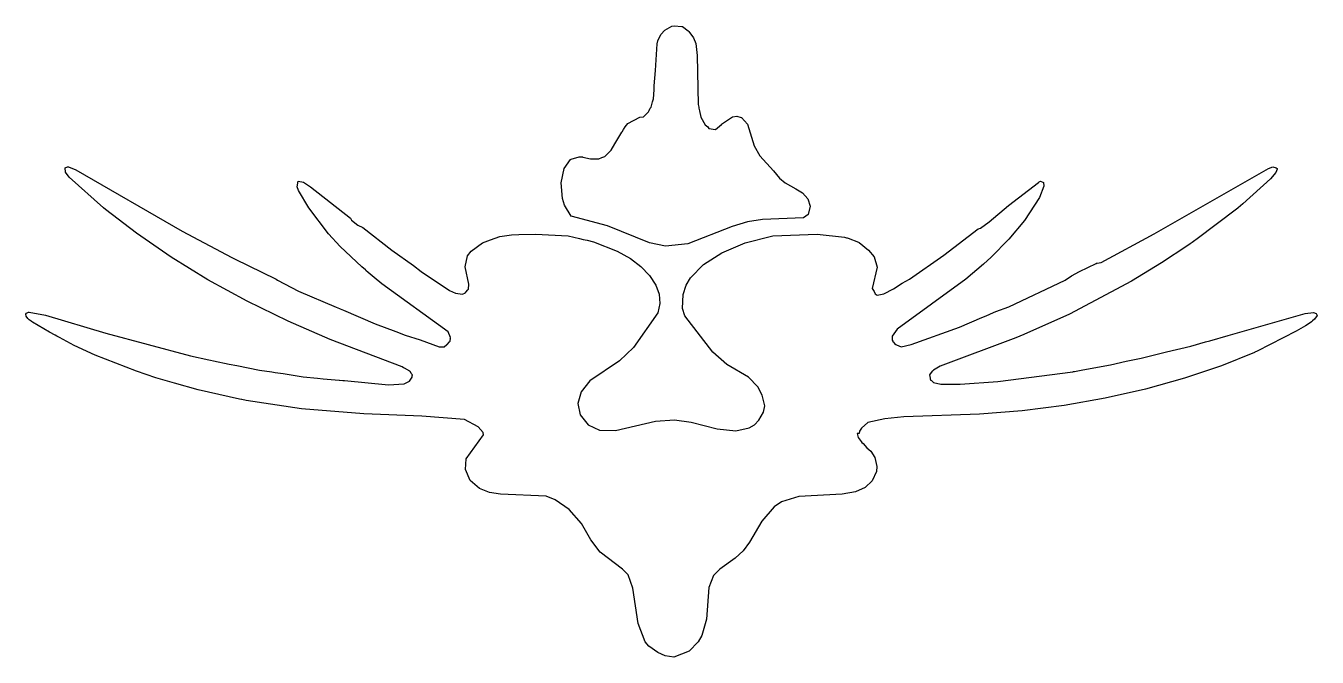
# Model space of a CAD drawing. Header units: millimetres. Extents: x 59 to 241, y 153 to 241.
import ezdxf

# ---------------------------------------------------------------- set-up
doc = ezdxf.new("R2010")
doc.units = ezdxf.units.MM
doc.layers.add('CUT', color=7, linetype='CONTINUOUS')

msp = doc.modelspace()

# ---------------------------------------------------------------- linework, layer by layer
at = {"layer": 'CUT'}
for points in [[(137.0622, 222.9169), (137.5188, 222.9039), (137.5621, 222.8606), (138.6447, 222.6265), (139.8152, 222.6265), (140.2391, 222.8149), (140.6669, 222.9542), (140.795, 223.0831), (140.8065, 223.0863), (141.4697, 223.7605), (141.473, 223.766), (141.5617, 223.8553), (142.0676, 224.7443), (143.0579, 226.3738), (143.0834, 226.4157), (143.2886, 226.7534), (143.5045, 227.1087), (143.8929, 227.5844), (145.575, 228.4571), (146.0773, 228.5374), (146.7503, 229.1519), (146.7758, 229.2283), (146.8491, 229.2961), (146.8964, 229.4215), (146.9078, 229.4306), (146.9268, 229.502), (147.0105, 229.7241), (147.1438, 229.891), (147.3557, 230.6394), (147.5115, 231.0526), (147.569, 232.301), (147.5717, 232.3394), (147.6079, 232.8561), (147.7579, 235.0019), (148.0209, 238.7643), (148.081, 239.1596), (148.5191, 240.0589), (149.0698, 240.6882), (150.0505, 241.22), (150.3956, 241.2842), (151.4619, 241.1806), (151.5525, 241.1718), (151.564, 241.1698), (152.365, 240.5945), (152.4628, 240.4708), (153.0996, 239.5972), (153.4183, 238.8082), (153.6315, 237.121), (153.7805, 230.2632), (153.8606, 229.8643), (153.8679, 229.7196), (153.9639, 229.3498), (154.1359, 228.4928), (154.7427, 227.3781), (155.1129, 227.1163), (155.2363, 226.8695), (156.1726, 226.7232), (157.0212, 227.4547), (157.0379, 227.4769), (158.5879, 228.4999), (159.1935, 228.6003), (159.7736, 228.4453), (159.842, 228.4104), (160.7009, 227.4678), (161.6158, 224.4639), (162.4049, 223.0361), (164.3224, 220.9575), (165.1589, 219.9063), (165.9526, 219.2751), (167.4692, 218.4378), (168.4035, 217.8433), (169.1646, 217.026), (169.462, 215.9808), (169.175, 214.8341), (168.5476, 214.3484), (162.7843, 214.1075), (160.6837, 213.7929), (158.5195, 213.1212), (152.3253, 210.6958), (149.1995, 210.3932), (146.9361, 210.8438), (141.0418, 213.2373), (135.934, 214.604), (134.9876, 216.111), (134.7189, 217.0803), (134.5438, 219.2437), (134.963, 221.2736), (135.8587, 222.533), (135.9284, 222.5607)], [(89.6895, 188.8614), (89.3933, 188.9259), (83.6411, 190.2377), (80.3108, 191.1456), (77.6819, 191.9231), (74.9648, 192.8422), (69.1861, 195.0721), (66.2202, 196.4552), (64.1546, 197.5626), (63.7992, 197.7531), (63.5806, 197.8703), (62.7514, 198.3149), (60.355, 199.7116), (60.2252, 199.803), (60.1795, 199.8351), (60.0438, 199.9307), (59.9127, 200.0231), (59.7073, 200.2148), (59.5126, 200.5685), (59.4416, 200.8124), (59.5531, 200.9745), (59.7188, 201.0893), (59.7967, 201.1097), (59.8377, 201.1205), (59.8382, 201.1206), (59.8872, 201.1335), (62.2039, 200.679), (70.6427, 198.1594), (82.5322, 194.9751), (85.1285, 194.4137), (85.3396, 194.3609), (85.7788, 194.2731), (87.9516, 193.8033), (89.0566, 193.6176), (92.2199, 192.9849), (93.9465, 192.748), (94.4125, 192.6635), (95.5332, 192.529), (98.3703, 192.0522), (100.3817, 191.8649), (101.1567, 191.7585), (103.3819, 191.5855), (103.4435, 191.5798), (103.8913, 191.5261), (104.1585, 191.5132), (110.3066, 190.9407), (112.5201, 191.0843), (113.2858, 191.4297), (113.6559, 191.9756), (113.6167, 192.0923), (113.634, 192.151), (113.6432, 192.1633), (113.6397, 192.1704), (113.6857, 192.3269), (113.4791, 192.5024), (113.4039, 192.7266), (113.3465, 192.7611), (113.2962, 192.8626), (112.5618, 193.2664), (112.417, 193.3202), (112.2321, 193.4315), (102.144, 197.2926), (96.2226, 199.8717), (90.4801, 202.6547), (84.9804, 205.6547), (79.8388, 208.839), (74.9732, 212.1798), (70.6236, 215.512), (70.3164, 215.7662), (65.5269, 220.0689), (65.0097, 220.7487), (64.9599, 221.3599), (65.2802, 221.4965), (65.4162, 221.5067), (66.4357, 221.0811), (81.3791, 212.5019), (88.3435, 208.7856), (88.7378, 208.6205), (94.5533, 205.7535), (94.7518, 205.5961), (97.7073, 204.0744), (102.9578, 201.8318), (103.2088, 201.7192), (103.4437, 201.6242), (103.5304, 201.5872), (103.5363, 201.5868), (103.9847, 201.4055), (108.4416, 199.4683), (111.3508, 198.4272), (112.6722, 197.893), (114.7457, 197.2123), (117.407, 196.2599), (118.1352, 196.2553), (118.4793, 196.5765), (118.5333, 196.5865), (118.8676, 196.9391), (118.8693, 196.9407), (118.8694, 196.941), (118.9591, 197.0356), (118.9955, 197.4457), (118.9804, 197.4733), (118.9977, 197.5562), (118.6691, 198.3588), (109.3659, 205.1128), (108.3101, 205.9665), (107.472, 206.6864), (107.1355, 206.9755), (107.0705, 207.0314), (106.5744, 207.4575), (103.5333, 210.3297), (101.8983, 212.1141), (99.1653, 215.7602), (97.7062, 218.1864), (97.501, 218.6991), (97.6291, 219.4767), (97.647, 219.4766), (98.3727, 219.3378), (99.3924, 218.6912), (104.9807, 214.3241), (105.1398, 214.0235), (106.0177, 213.3212), (106.7014, 212.9794), (110.7698, 209.7999), (113.8289, 207.6585), (114.8841, 206.8251), (118.8637, 204.1622), (119.7123, 203.7818), (120.7072, 203.6355), (121.1168, 203.8403), (121.139, 203.9013), (121.1854, 203.9074), (121.4656, 204.2636), (121.4657, 204.2722), (121.5423, 204.3496), (121.58, 205.0648), (121.0538, 207.4753), (121.4148, 208.9974), (121.9063, 209.69), (123.486, 210.8321), (124.6186, 211.2843), (125.9413, 211.7454), (127.5714, 211.9797), (128.5993, 212.0066), (128.6079, 212.0044), (128.6243, 212.0072), (130.9407, 212.0677), (135.5036, 211.8182), (137.1062, 211.4473), (137.6315, 211.3257), (138.1682, 211.2015), (139.0778, 210.9909), (142.4147, 209.6514), (144.2546, 208.6224), (145.7195, 207.5079), (146.9135, 206.254), (147.7995, 204.9268), (148.2731, 203.6439), (148.392, 202.3244), (148.0929, 201.0281), (144.7074, 196.1752), (142.7431, 194.3035), (138.5458, 191.5021), (137.3408, 189.9321), (136.8686, 188.292), (137.1981, 186.7269), (138.3091, 185.3098), (139.9281, 184.5831), (142.1565, 184.5353), (147.7601, 185.8154), (150.4265, 186.0247), (152.7988, 185.6969), (156.4368, 184.7595), (159.0335, 184.4756), (160.9131, 184.8684), (161.6706, 185.3219), (162.2894, 185.9787), (162.9181, 187.0762), (163.1321, 187.9764), (162.7411, 189.4705), (162.1367, 190.6233), (160.807, 191.9813), (157.7954, 193.7874), (155.8243, 195.4939), (151.9014, 200.6232), (151.581, 201.6479), (151.6429, 203.6152), (152.0817, 204.9026), (152.6664, 205.9224), (154.5105, 207.7933), (157.0855, 209.4318), (160.3594, 210.8313), (164.062, 211.7835), (164.0623, 211.7835), (164.0657, 211.784), (164.0681, 211.7843), (164.238, 211.8071), (170.4762, 212.0386), (174.269, 211.6379), (174.5546, 211.5578), (174.6467, 211.532), (174.7801, 211.4945), (174.8113, 211.4858), (176.2359, 210.9321), (176.3299, 210.8784), (177.6638, 209.8284), (178.457, 208.872), (178.8551, 207.4345), (178.1592, 204.4343), (178.4578, 204.037), (178.5873, 203.6648), (178.8799, 203.5185), (179.787, 203.6648), (181.1623, 204.3671), (182.3831, 205.189), (183.4105, 205.7675), (188.2323, 209.098), (193.0338, 212.8013), (193.3646, 212.9116), (194.5643, 213.7894), (197.3043, 216.095), (201.4975, 219.3292), (201.5961, 219.3827), (201.6947, 219.4363), (201.7836, 219.4846), (201.8064, 219.497), (202.1979, 219.293), (202.2359, 218.773), (201.6476, 217.218), (199.5382, 213.9954), (197.3582, 211.3717), (194.8524, 208.8129), (193.8028, 207.8691), (191.3061, 205.7291), (181.6675, 198.7508), (180.9775, 197.739), (180.9747, 197.5452), (180.9598, 197.5099), (180.9734, 197.4504), (180.9699, 197.2035), (181.0634, 197.0567), (181.087, 196.9537), (181.1651, 196.8972), (181.2888, 196.703), (181.5089, 196.5952), (181.5627, 196.5548), (181.5903, 196.5553), (182.2193, 196.2471), (183.6599, 196.5843), (190.4246, 199.0336), (193.5544, 200.3716), (194.1659, 200.6121), (195.1784, 201.0659), (195.5231, 201.2132), (195.53, 201.2068), (197.3442, 201.8798), (205.2449, 205.5961), (206.1325, 206.2193), (207.259, 206.8006), (209.5707, 207.959), (209.7277, 208.0363), (209.7513, 207.9955), (210.278, 208.0833), (217.7105, 212.0922), (233.7644, 221.2497), (234.3745, 221.5141), (234.828, 221.3689), (234.9686, 221.2828), (234.9848, 221.1949), (234.7966, 220.6939), (234.0385, 219.8424), (230.1867, 216.3127), (229.5351, 215.7661), (229.5346, 215.7657), (229.5217, 215.7549), (229.4543, 215.6983), (223.5626, 211.2551), (223.43, 211.1588), (223.0366, 210.8732), (222.7893, 210.6936), (222.4659, 210.4587), (218.753, 208.0194), (214.5606, 205.4692), (205.8563, 200.8393), (199.4444, 197.9718), (198.3373, 197.5176), (187.7072, 193.5197), (186.7644, 192.9638), (186.6911, 192.8813), (186.5792, 192.8222), (186.214, 192.3438), (186.3034, 191.881), (186.307, 191.7255), (186.3399, 191.6921), (186.3588, 191.5944), (186.4893, 191.5404), (186.7694, 191.2561), (187.802, 190.9973), (190.4957, 190.9998), (195.8096, 191.4088), (206.3008, 192.7535), (206.4234, 192.7758), (206.5617, 192.7793), (207.717, 193.0104), (211.6189, 193.718), (213.8116, 194.2293), (215.9255, 194.6521), (219.4515, 195.5443), (222.8903, 196.3461), (224.935, 196.9319), (225.5234, 197.0808), (228.1035, 197.8397), (238.9293, 200.9412), (240.0933, 201.0925), (240.4701, 200.9525), (240.5959, 200.6501), (240.2402, 200.1253), (239.9562, 199.8995), (239.9138, 199.8658), (239.8062, 199.7802), (239.4665, 199.5101), (238.9566, 199.1811), (237.6438, 198.4482), (232.1768, 195.6406), (231.8649, 195.502), (231.8529, 195.4967), (231.8369, 195.4896), (231.7935, 195.4702), (227.1657, 193.6031), (221.9966, 191.8508), (216.5235, 190.3206), (210.8657, 189.0313), (205.0815, 188.0088), (199.1886, 187.2753), (193.2491, 186.8049), (182.6214, 186.4549), (179.924, 186.1616), (177.5696, 185.6239), (176.6569, 184.8647), (176.3976, 184.4139), (176.3645, 184.1178), (176.0708, 184.1178), (176.1878, 183.5326), (176.6489, 182.9836), (176.7211, 182.8409), (176.887, 182.7002), (177.4168, 182.0695), (177.9847, 181.6185), (178.5579, 180.7413), (178.8229, 179.4751), (178.7679, 178.7843), (178.1542, 177.477), (177.1832, 176.5413), (175.837, 175.9283), (173.9654, 175.5975), (167.8892, 175.2729), (165.4387, 174.4957), (164.4157, 173.806), (162.7102, 171.8172), (160.9771, 168.854), (160.0529, 167.6588), (158.9486, 166.6112), (156.8026, 165.0789), (155.9153, 164.1545), (155.2724, 162.5078), (154.9485, 158.0622), (154.274, 155.7698), (153.7816, 154.8602), (152.4823, 153.5607), (150.3302, 152.7184), (149.1288, 152.8963), (148.0936, 153.3664), (146.8316, 154.2472), (146.315, 154.8535), (145.3209, 157.4269), (144.6076, 162.3853), (143.9286, 164.2494), (143.1261, 165.065), (140.034, 167.4509), (138.686, 169.1792), (137.3791, 171.4585), (135.6504, 173.4401), (133.7115, 174.7894), (132.4168, 175.3018), (126.0303, 175.5683), (124.4798, 175.8046), (123.0731, 176.3969), (121.7596, 177.5013), (121.1144, 179.0256), (121.2088, 180.549), (123.6636, 183.8906), (123.619, 184.2534), (122.8789, 185.0465), (120.971, 186.0551), (114.9955, 186.5123), (106.8485, 186.835), (98.1159, 187.568), (90.3392, 188.7201), (89.7649, 188.845), (89.7432, 188.8497)]]:
    msp.add_lwpolyline(points, close=True, dxfattribs=at)

doc.saveas('drawing.dxf')
